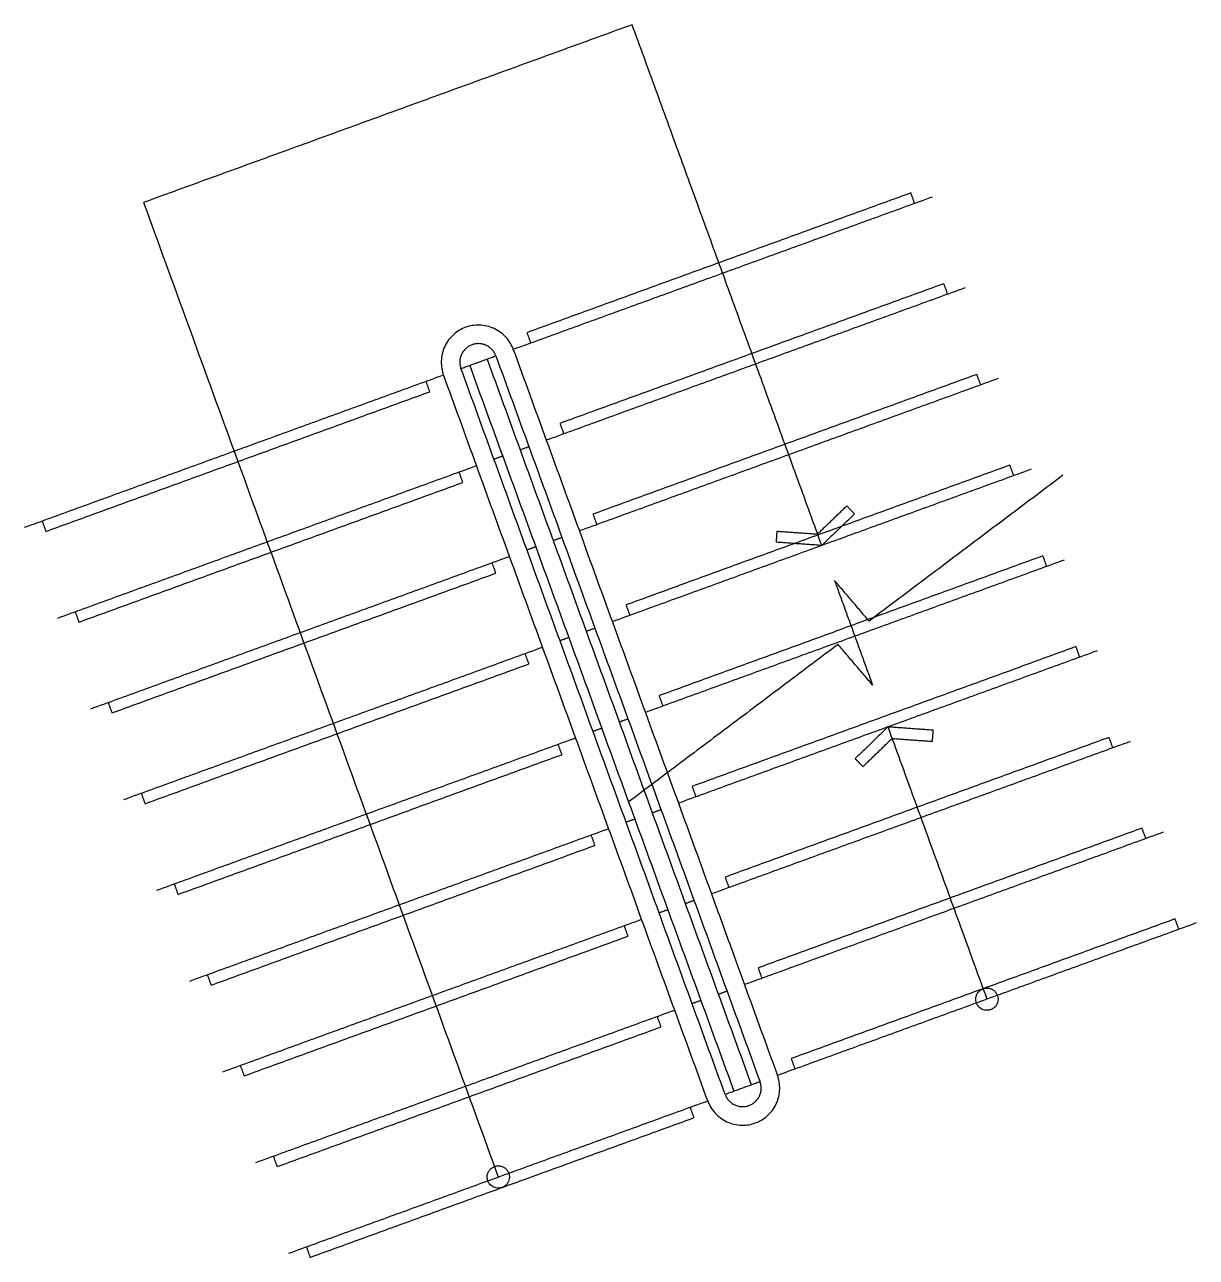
# Model space of a CAD drawing. Header units: millimetres. Extents: x -121354 to 132141, y -64344 to 350.
# Drawn here: x -71940 to -68785, y -38900 to -35581 of the extents above; entities that cross this region are included whole.
import ezdxf

# ---------------------------------------------------------------- set-up
doc = ezdxf.new("R2010")
doc.units = ezdxf.units.MM
doc.layers.add('Block_core_ê¸°ì¤€ì¸µê³„ë‹¨_263', color=7, linetype='CONTINUOUS')

msp = doc.modelspace()

# ---------------------------------------------------------------- linework, layer by layer
at = {"layer": 'Block_core_ê¸°ì¤€ì¸µê³„ë‹¨_263'}
for points in [[(-70304.3, -35580.6), (-71619.8, -36059.4)], [(-69793.8, -36983), (-70304.3, -35580.6)], [(-69496.8, -36044.9), (-70624.4, -36455.3)], [(-69554, -36033.8), (-70587.7, -36410)], [(-69543.7, -36062), (-69554, -36033.8)], [(-71619.8, -36059.4), (-70664.7, -38683.5)], [(-69465.1, -36278.1), (-70498.7, -36654.3)], [(-69454.8, -36306.3), (-69465.1, -36278.1)], [(-69407.8, -36289.2), (-70535.5, -36699.6)], [(-70587.7, -36410), (-70577.4, -36438.2)], [(-70765.3, -36506.6), (-70671.4, -36472.4)], [(-70671.4, -36472.4), (-69960, -38427)], [(-70624.4, -36455.3), (-69913, -38409.9)], [(-70053.9, -38461.2), (-70765.3, -36506.6)], [(-70741.8, -36498.1), (-70030.4, -38452.6)], [(-70694.9, -36481), (-69983.5, -38435.5)], [(-71940, -36934.1), (-70812.3, -36523.7)], [(-70849, -36569), (-70859.3, -36540.8)], [(-70100.9, -38478.3), (-70812.3, -36523.7)], [(-69318.9, -36533.5), (-70446.5, -36943.9)], [(-69376.2, -36522.4), (-70409.8, -36898.7)], [(-69365.9, -36550.6), (-69376.2, -36522.4)], [(-71882.7, -36945.2), (-70849, -36569)], [(-70498.7, -36654.3), (-70488.5, -36682.5)], [(-70652.9, -36742.4), (-70676.4, -36750.9)], [(-70605.9, -36725.3), (-70582.4, -36716.7)], [(-71851, -37178.4), (-70723.4, -36768)], [(-69287.2, -36766.7), (-70320.9, -37143)], [(-69277, -36794.9), (-69287.2, -36766.7)], [(-70760.1, -36813.3), (-70770.4, -36785.1)], [(-69230, -36777.8), (-70357.6, -37188.3)], [(-69144.4, -36793.8), (-69666.5, -37186.6)], [(-71793.8, -37189.5), (-70760.1, -36813.3)], [(-69805, -36952.2), (-69726.6, -36876.2)], [(-69726.6, -36876.2), (-69705.7, -36897.8)], [(-70409.8, -36898.7), (-70399.6, -36926.8)], [(-69705.7, -36897.8), (-69793.8, -36983)], [(-71893, -36917), (-71882.7, -36945.2)], [(-70517, -36969.6), (-70493.5, -36961)], [(-69916, -36974.3), (-69913.9, -36944.4)], [(-69793.8, -36983), (-69916, -36974.3)], [(-69913.9, -36944.4), (-69805, -36952.2)], [(-70564, -36986.7), (-70587.5, -36995.2)], [(-71762.1, -37422.8), (-70634.5, -37012.3)], [(-70671.2, -37057.6), (-70681.5, -37029.4)], [(-69141.1, -37022.2), (-70268.7, -37432.6)], [(-69198.3, -37011.1), (-70232, -37387.3)], [(-69188, -37039.3), (-69198.3, -37011.1)], [(-71704.9, -37433.9), (-70671.2, -37057.6)], [(-69666.5, -37186.6), (-69759.6, -37077)], [(-69759.6, -37077), (-69657, -37358.9)], [(-71804, -37161.3), (-71793.8, -37189.5)], [(-70320.9, -37143), (-70310.6, -37171.2)], [(-70428.1, -37213.9), (-70404.6, -37205.4)], [(-70475.1, -37231), (-70498.6, -37239.6)], [(-71673.2, -37667.1), (-70545.5, -37256.7)], [(-70582.3, -37302), (-70592.5, -37273.8)], [(-69750.1, -37249.4), (-70314, -37673.6)], [(-69052.1, -37266.5), (-70179.8, -37676.9)], [(-69109.4, -37255.4), (-70143, -37631.6)], [(-69657, -37358.9), (-69750.1, -37249.4)], [(-69099.1, -37283.6), (-69109.4, -37255.4)], [(-71615.9, -37678.2), (-70582.3, -37302)], [(-71715.1, -37405.7), (-71704.9, -37433.9)], [(-70232, -37387.3), (-70221.7, -37415.5)], [(-70339.2, -37458.2), (-70315.7, -37449.7)], [(-69615.9, -37471.7), (-69704, -37556.9)], [(-69615.9, -37471.7), (-69349.2, -38204.7)], [(-69493.7, -37480.4), (-69615.9, -37471.7)], [(-71584.3, -37911.4), (-70456.6, -37501)], [(-70386.1, -37475.3), (-70409.6, -37483.9)], [(-69020.4, -37499.7), (-70054.1, -37875.9)], [(-69683.1, -37578.5), (-69604.7, -37502.6)], [(-69604.7, -37502.6), (-69495.8, -37510.3)], [(-69495.8, -37510.3), (-69493.7, -37480.4)], [(-69010.2, -37527.9), (-69020.4, -37499.7)], [(-70493.3, -37546.3), (-70503.6, -37518.1)], [(-68963.2, -37510.8), (-70090.8, -37921.2)], [(-71527, -37922.5), (-70493.3, -37546.3)], [(-69704, -37556.9), (-69683.1, -37578.5)], [(-70143, -37631.6), (-70132.8, -37659.8)], [(-71626.2, -37650), (-71615.9, -37678.2)], [(-70250.2, -37702.6), (-70226.7, -37694)], [(-70297.2, -37719.7), (-70320.7, -37728.2)], [(-71495.3, -38155.7), (-70367.7, -37745.3)], [(-70404.4, -37790.6), (-70414.7, -37762.4)], [(-68874.3, -37755.1), (-70001.9, -38165.5)], [(-68931.5, -37744), (-69965.2, -38120.3)], [(-68921.3, -37772.2), (-68931.5, -37744)], [(-71438.1, -38166.8), (-70404.4, -37790.6)], [(-71537.3, -37894.3), (-71527, -37922.5)], [(-70054.1, -37875.9), (-70043.9, -37904.1)], [(-70161.3, -37946.9), (-70137.8, -37938.3)], [(-70208.3, -37964), (-70231.8, -37972.5)], [(-71406.4, -38400.1), (-70278.8, -37989.6)], [(-68785.4, -37999.4), (-69913, -38409.9)], [(-68842.6, -37988.3), (-69876.3, -38364.6)], [(-68832.3, -38016.5), (-68842.6, -37988.3)], [(-71349.2, -38411.1), (-70315.5, -38034.9)], [(-70315.5, -38034.9), (-70325.8, -38006.7)], [(-69965.2, -38120.3), (-69954.9, -38148.4)], [(-71448.3, -38138.6), (-71438.1, -38166.8)], [(-70072.4, -38191.2), (-70048.9, -38182.6)], [(-71317.5, -38644.4), (-70189.8, -38233.9)], [(-70119.4, -38208.3), (-70142.9, -38216.8)], [(-70226.6, -38279.2), (-70236.8, -38251)], [(-71260.2, -38655.5), (-70226.6, -38279.2)], [(-69876.3, -38364.6), (-69866, -38392.8)], [(-71359.4, -38382.9), (-71349.2, -38411.1)], [(-69960, -38427), (-70053.9, -38461.2)], [(-71228.6, -38888.7), (-70100.9, -38478.3)], [(-70137.6, -38523.6), (-70147.9, -38495.4)], [(-71171.3, -38899.8), (-70137.6, -38523.6)], [(-71270.5, -38627.3), (-71260.2, -38655.5)], [(-71181.6, -38871.6), (-71171.3, -38899.8)]]:
    msp.add_open_spline(points, degree=1, dxfattribs=at)
for points, knots in [([(-70624.4, -36455.3), (-70626.4, -36449.8), (-70629, -36444.2), (-70632.2, -36438.8), (-70635.4, -36433.3), (-70639.2, -36428.1), (-70643.6, -36423.1), (-70648, -36418.2), (-70653, -36413.5), (-70658.4, -36409.5), (-70663.9, -36405.4), (-70669.8, -36401.8), (-70676.1, -36398.9), (-70682.4, -36396), (-70688.9, -36393.7), (-70695.6, -36392.1), (-70702.2, -36390.6), (-70709, -36389.7), (-70715.6, -36389.5), (-70722.2, -36389.4), (-70728.7, -36389.8), (-70734.9, -36390.9), (-70741.1, -36391.9), (-70747, -36393.5), (-70752.6, -36395.5), (-70758.1, -36397.5), (-70763.7, -36400.1), (-70769.1, -36403.3), (-70774.5, -36406.5), (-70779.8, -36410.3), (-70784.7, -36414.7), (-70789.7, -36419.1), (-70794.3, -36424.1), (-70798.4, -36429.6), (-70802.5, -36435), (-70806.1, -36441), (-70809, -36447.2), (-70811.9, -36453.5), (-70814.2, -36460.1), (-70815.7, -36466.7), (-70817.3, -36473.4), (-70818.1, -36480.1), (-70818.3, -36486.7), (-70818.5, -36493.3), (-70818, -36499.8), (-70817, -36506), (-70815.9, -36512.2), (-70814.3, -36518.2), (-70812.3, -36523.7)], [4.712389, 4.712389, 4.712389, 4.712389, 4.908739, 4.908739, 4.908739, 5.105088, 5.105088, 5.105088, 5.301438, 5.301438, 5.301438, 5.497787, 5.497787, 5.497787, 5.694137, 5.694137, 5.694137, 5.890486, 5.890486, 5.890486, 6.086836, 6.086836, 6.086836, 6.283185, 6.283185, 6.283185, 6.479535, 6.479535, 6.479535, 6.675884, 6.675884, 6.675884, 6.872234, 6.872234, 6.872234, 7.068583, 7.068583, 7.068583, 7.264933, 7.264933, 7.264933, 7.461283, 7.461283, 7.461283, 7.657632, 7.657632, 7.657632, 7.853982, 7.853982, 7.853982, 7.853982]), ([(-70671.4, -36472.4), (-70672.4, -36469.6), (-70673.7, -36466.9), (-70675.3, -36464.1), (-70676.9, -36461.4), (-70678.8, -36458.8), (-70681, -36456.3), (-70683.2, -36453.8), (-70685.7, -36451.5), (-70688.4, -36449.5), (-70691.1, -36447.4), (-70694.1, -36445.6), (-70697.2, -36444.2), (-70700.4, -36442.7), (-70703.6, -36441.6), (-70707, -36440.8), (-70710.3, -36440), (-70713.7, -36439.6), (-70717, -36439.5), (-70720.3, -36439.4), (-70723.5, -36439.7), (-70726.6, -36440.2), (-70729.7, -36440.7), (-70732.7, -36441.5), (-70735.5, -36442.5), (-70738.2, -36443.5), (-70741, -36444.8), (-70743.7, -36446.4), (-70746.4, -36448), (-70749.1, -36449.9), (-70751.6, -36452.1), (-70754, -36454.3), (-70756.3, -36456.8), (-70758.4, -36459.5), (-70760.4, -36462.3), (-70762.2, -36465.2), (-70763.7, -36468.4), (-70765.1, -36471.5), (-70766.3, -36474.8), (-70767, -36478.1), (-70767.8, -36481.4), (-70768.2, -36484.8), (-70768.3, -36488.1), (-70768.4, -36491.4), (-70768.2, -36494.7), (-70767.7, -36497.8), (-70767.1, -36500.9), (-70766.3, -36503.8), (-70765.3, -36506.6)], [4.712389, 4.712389, 4.712389, 4.712389, 4.908739, 4.908739, 4.908739, 5.105088, 5.105088, 5.105088, 5.301438, 5.301438, 5.301438, 5.497787, 5.497787, 5.497787, 5.694137, 5.694137, 5.694137, 5.890486, 5.890486, 5.890486, 6.086836, 6.086836, 6.086836, 6.283185, 6.283185, 6.283185, 6.479535, 6.479535, 6.479535, 6.675884, 6.675884, 6.675884, 6.872234, 6.872234, 6.872234, 7.068583, 7.068583, 7.068583, 7.264933, 7.264933, 7.264933, 7.461283, 7.461283, 7.461283, 7.657632, 7.657632, 7.657632, 7.853982, 7.853982, 7.853982, 7.853982]), ([(-69359.4, -38176.5), (-69361.5, -38177.2), (-69363.5, -38178.2), (-69365.6, -38179.5), (-69367.6, -38180.9), (-69369.6, -38182.5), (-69371.4, -38184.5), (-69373.2, -38186.5), (-69374.8, -38188.8), (-69376, -38191.3), (-69377.3, -38193.8), (-69378.2, -38196.6), (-69378.7, -38199.4), (-69379.2, -38202.3), (-69379.3, -38205.2), (-69379, -38208), (-69378.7, -38210.8), (-69378, -38213.5), (-69376.9, -38216), (-69375.9, -38218.5), (-69374.6, -38220.7), (-69373.2, -38222.6), (-69371.7, -38224.6), (-69370.1, -38226.2), (-69368.5, -38227.6), (-69366.8, -38229), (-69364.9, -38230.3), (-69362.7, -38231.4), (-69360.5, -38232.5), (-69358.1, -38233.4), (-69355.5, -38234), (-69352.9, -38234.5), (-69350.1, -38234.8), (-69347.3, -38234.6), (-69344.5, -38234.4), (-69341.6, -38233.8), (-69338.9, -38232.8), (-69336.2, -38231.9), (-69333.6, -38230.5), (-69331.4, -38228.8), (-69329.1, -38227.1), (-69327.1, -38225.1), (-69325.5, -38223), (-69323.8, -38220.9), (-69322.5, -38218.7), (-69321.6, -38216.5), (-69320.6, -38214.2), (-69320, -38212), (-69319.6, -38209.9), (-69319.2, -38207.7), (-69319.1, -38205.4), (-69319.2, -38203), (-69319.3, -38200.6), (-69319.8, -38198), (-69320.6, -38195.5), (-69321.4, -38192.9), (-69322.6, -38190.4), (-69324.2, -38188.1), (-69325.7, -38185.7), (-69327.7, -38183.5), (-69329.9, -38181.7), (-69332.1, -38179.8), (-69334.6, -38178.3), (-69337.2, -38177.2), (-69339.8, -38176), (-69342.5, -38175.3), (-69345.1, -38174.9), (-69347.7, -38174.6), (-69350.3, -38174.6), (-69352.7, -38174.9), (-69355.1, -38175.2), (-69357.4, -38175.7), (-69359.4, -38176.5)], [0, 0, 0, 0, 0.261799, 0.261799, 0.261799, 0.523599, 0.523599, 0.523599, 0.785398, 0.785398, 0.785398, 1.047198, 1.047198, 1.047198, 1.308997, 1.308997, 1.308997, 1.570796, 1.570796, 1.570796, 1.832596, 1.832596, 1.832596, 2.094395, 2.094395, 2.094395, 2.356194, 2.356194, 2.356194, 2.617994, 2.617994, 2.617994, 2.879793, 2.879793, 2.879793, 3.141593, 3.141593, 3.141593, 3.403392, 3.403392, 3.403392, 3.665191, 3.665191, 3.665191, 3.926991, 3.926991, 3.926991, 4.18879, 4.18879, 4.18879, 4.45059, 4.45059, 4.45059, 4.712389, 4.712389, 4.712389, 4.974188, 4.974188, 4.974188, 5.235988, 5.235988, 5.235988, 5.497787, 5.497787, 5.497787, 5.759587, 5.759587, 5.759587, 6.021386, 6.021386, 6.021386, 6.283185, 6.283185, 6.283185, 6.283185]), ([(-70100.9, -38478.3), (-70098.9, -38483.8), (-70096.3, -38489.4), (-70093.1, -38494.8), (-70089.9, -38500.2), (-70086.1, -38505.5), (-70081.7, -38510.5), (-70077.3, -38515.4), (-70072.4, -38520), (-70066.9, -38524.1), (-70061.4, -38528.2), (-70055.5, -38531.8), (-70049.2, -38534.7), (-70043, -38537.6), (-70036.4, -38539.9), (-70029.7, -38541.4), (-70023.1, -38543), (-70016.4, -38543.8), (-70009.7, -38544), (-70003.1, -38544.2), (-69996.6, -38543.7), (-69990.4, -38542.7), (-69984.2, -38541.6), (-69978.3, -38540), (-69972.8, -38538), (-69967.2, -38536), (-69961.7, -38533.4), (-69956.2, -38530.2), (-69950.8, -38527), (-69945.5, -38523.2), (-69940.6, -38518.8), (-69935.6, -38514.5), (-69931, -38509.5), (-69926.9, -38504), (-69922.8, -38498.5), (-69919.2, -38492.6), (-69916.3, -38486.3), (-69913.4, -38480.1), (-69911.1, -38473.5), (-69909.6, -38466.9), (-69908, -38460.2), (-69907.2, -38453.5), (-69907, -38446.9), (-69906.8, -38440.2), (-69907.3, -38433.7), (-69908.3, -38427.5), (-69909.4, -38421.3), (-69911, -38415.4), (-69913, -38409.9)], [1.570796, 1.570796, 1.570796, 1.570796, 1.767146, 1.767146, 1.767146, 1.963495, 1.963495, 1.963495, 2.159845, 2.159845, 2.159845, 2.356194, 2.356194, 2.356194, 2.552544, 2.552544, 2.552544, 2.748894, 2.748894, 2.748894, 2.945243, 2.945243, 2.945243, 3.141593, 3.141593, 3.141593, 3.337942, 3.337942, 3.337942, 3.534292, 3.534292, 3.534292, 3.730641, 3.730641, 3.730641, 3.926991, 3.926991, 3.926991, 4.12334, 4.12334, 4.12334, 4.31969, 4.31969, 4.31969, 4.516039, 4.516039, 4.516039, 4.712389, 4.712389, 4.712389, 4.712389]), ([(-70053.9, -38461.2), (-70052.9, -38463.9), (-70051.6, -38466.7), (-70050, -38469.4), (-70048.4, -38472.1), (-70046.5, -38474.8), (-70044.3, -38477.3), (-70042.1, -38479.7), (-70039.7, -38482), (-70036.9, -38484.1), (-70034.2, -38486.1), (-70031.2, -38487.9), (-70028.1, -38489.4), (-70025, -38490.8), (-70021.7, -38492), (-70018.4, -38492.7), (-70015, -38493.5), (-70011.7, -38494), (-70008.3, -38494), (-70005, -38494.1), (-70001.8, -38493.9), (-69998.7, -38493.4), (-69995.6, -38492.9), (-69992.6, -38492.1), (-69989.9, -38491), (-69987.1, -38490), (-69984.3, -38488.8), (-69981.6, -38487.2), (-69978.9, -38485.6), (-69976.2, -38483.7), (-69973.8, -38481.5), (-69971.3, -38479.3), (-69969, -38476.8), (-69966.9, -38474), (-69964.9, -38471.3), (-69963.1, -38468.3), (-69961.6, -38465.2), (-69960.2, -38462.1), (-69959, -38458.8), (-69958.3, -38455.5), (-69957.5, -38452.1), (-69957.1, -38448.8), (-69957, -38445.5), (-69956.9, -38442.1), (-69957.1, -38438.9), (-69957.6, -38435.8), (-69958.2, -38432.7), (-69959, -38429.7), (-69960, -38427)], [1.570796, 1.570796, 1.570796, 1.570796, 1.767146, 1.767146, 1.767146, 1.963495, 1.963495, 1.963495, 2.159845, 2.159845, 2.159845, 2.356194, 2.356194, 2.356194, 2.552544, 2.552544, 2.552544, 2.748894, 2.748894, 2.748894, 2.945243, 2.945243, 2.945243, 3.141593, 3.141593, 3.141593, 3.337942, 3.337942, 3.337942, 3.534292, 3.534292, 3.534292, 3.730641, 3.730641, 3.730641, 3.926991, 3.926991, 3.926991, 4.12334, 4.12334, 4.12334, 4.31969, 4.31969, 4.31969, 4.516039, 4.516039, 4.516039, 4.712389, 4.712389, 4.712389, 4.712389]), ([(-70675, -38655.3), (-70677, -38656), (-70679.1, -38657), (-70681.2, -38658.4), (-70683.2, -38659.7), (-70685.2, -38661.3), (-70687, -38663.3), (-70688.8, -38665.3), (-70690.3, -38667.6), (-70691.6, -38670.1), (-70692.9, -38672.7), (-70693.8, -38675.4), (-70694.3, -38678.3), (-70694.8, -38681.1), (-70694.9, -38684), (-70694.6, -38686.8), (-70694.2, -38689.6), (-70693.5, -38692.3), (-70692.5, -38694.8), (-70691.5, -38697.3), (-70690.2, -38699.5), (-70688.8, -38701.5), (-70687.3, -38703.4), (-70685.7, -38705.1), (-70684, -38706.5), (-70682.4, -38707.9), (-70680.4, -38709.2), (-70678.3, -38710.2), (-70676.1, -38711.3), (-70673.7, -38712.2), (-70671.1, -38712.8), (-70668.5, -38713.4), (-70665.7, -38713.6), (-70662.9, -38713.4), (-70660, -38713.2), (-70657.2, -38712.7), (-70654.5, -38711.7), (-70651.8, -38710.7), (-70649.2, -38709.3), (-70646.9, -38707.6), (-70644.6, -38705.9), (-70642.7, -38704), (-70641, -38701.9), (-70639.4, -38699.8), (-70638.1, -38697.5), (-70637.2, -38695.3), (-70636.2, -38693), (-70635.6, -38690.8), (-70635.2, -38688.7), (-70634.8, -38686.6), (-70634.7, -38684.2), (-70634.8, -38681.8), (-70634.9, -38679.4), (-70635.4, -38676.8), (-70636.2, -38674.3), (-70637, -38671.8), (-70638.2, -38669.2), (-70639.7, -38666.9), (-70641.3, -38664.5), (-70643.2, -38662.4), (-70645.5, -38660.5), (-70647.7, -38658.6), (-70650.1, -38657.1), (-70652.7, -38656), (-70655.3, -38654.8), (-70658, -38654.1), (-70660.7, -38653.8), (-70663.3, -38653.4), (-70665.9, -38653.4), (-70668.3, -38653.7), (-70670.7, -38654), (-70673, -38654.5), (-70675, -38655.3)], [0, 0, 0, 0, 0.261799, 0.261799, 0.261799, 0.523599, 0.523599, 0.523599, 0.785398, 0.785398, 0.785398, 1.047198, 1.047198, 1.047198, 1.308997, 1.308997, 1.308997, 1.570796, 1.570796, 1.570796, 1.832596, 1.832596, 1.832596, 2.094395, 2.094395, 2.094395, 2.356194, 2.356194, 2.356194, 2.617994, 2.617994, 2.617994, 2.879793, 2.879793, 2.879793, 3.141593, 3.141593, 3.141593, 3.403392, 3.403392, 3.403392, 3.665191, 3.665191, 3.665191, 3.926991, 3.926991, 3.926991, 4.18879, 4.18879, 4.18879, 4.45059, 4.45059, 4.45059, 4.712389, 4.712389, 4.712389, 4.974188, 4.974188, 4.974188, 5.235988, 5.235988, 5.235988, 5.497787, 5.497787, 5.497787, 5.759587, 5.759587, 5.759587, 6.021386, 6.021386, 6.021386, 6.283185, 6.283185, 6.283185, 6.283185])]:
    msp.add_open_spline(points, degree=3, knots=knots, dxfattribs=at)

doc.saveas('drawing.dxf')
